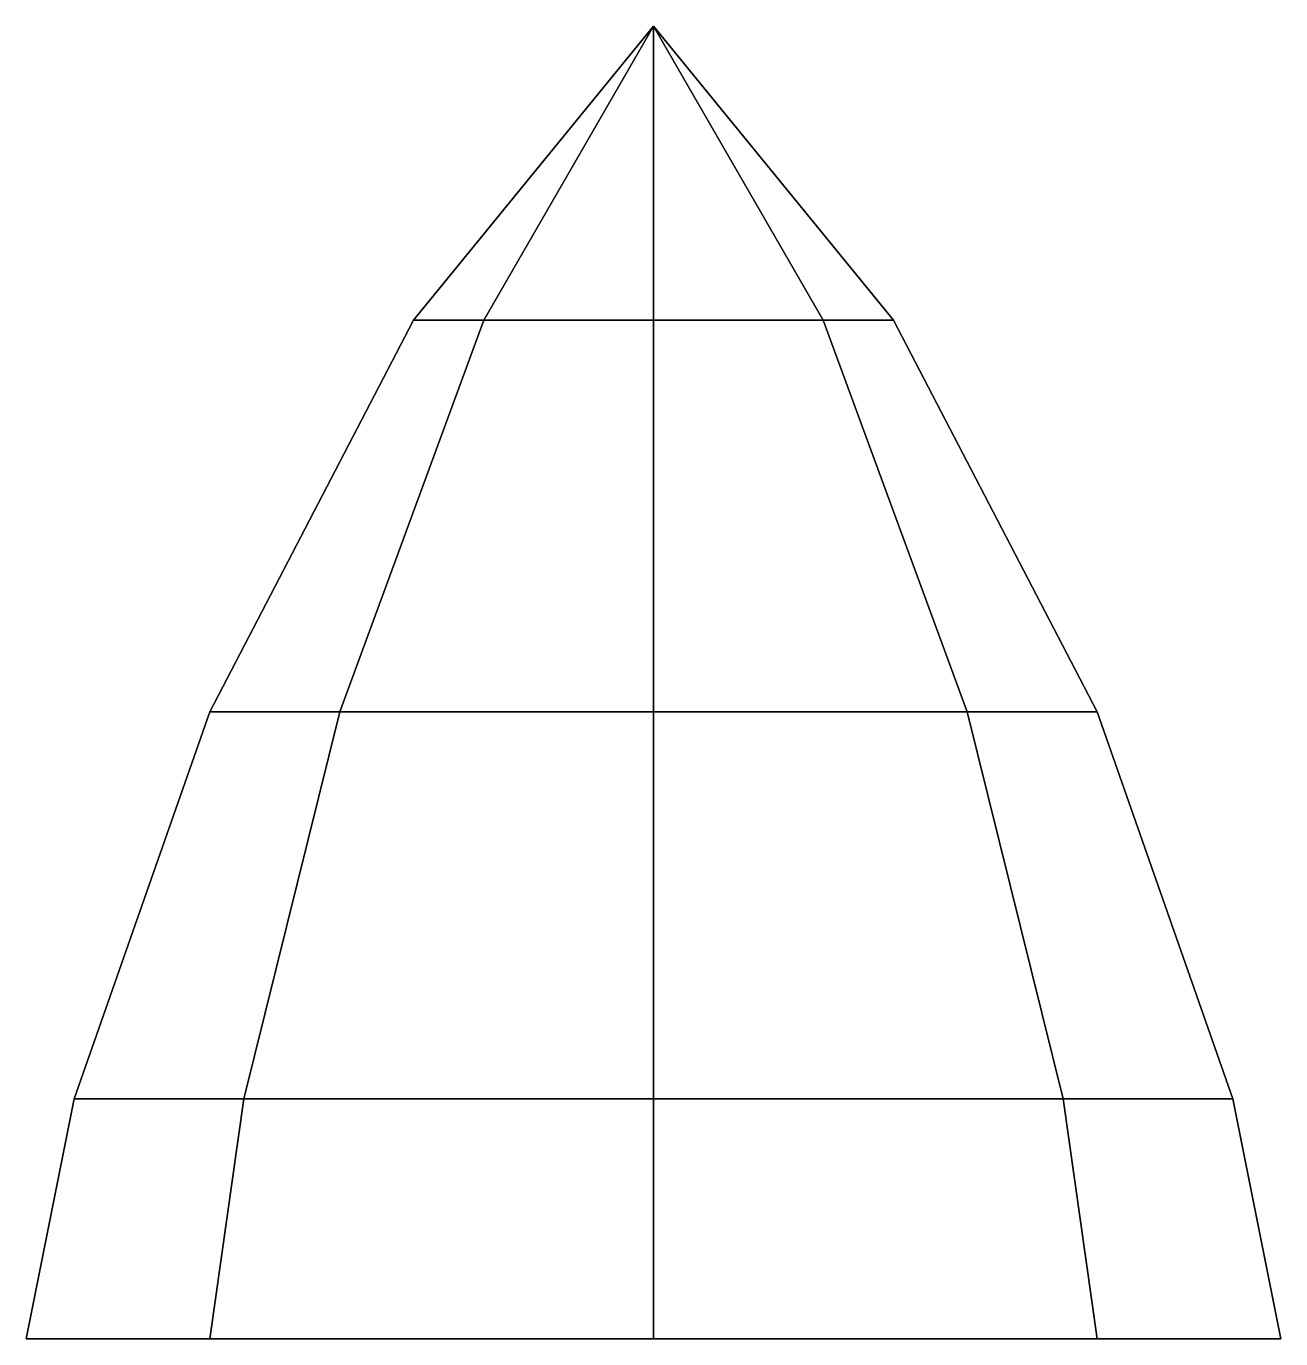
# Model space of a CAD drawing. Extents: x -0.32 to 0.32, y 5.34 to 6.01.
import ezdxf

# ---------------------------------------------------------------- set-up
doc = ezdxf.new("R2010")
doc.units = 0
doc.layers.add('PROP', color=1, linetype='CONTINUOUS')

msp = doc.modelspace()

# ---------------------------------------------------------------- linework, layer by layer
at = {"layer": 'PROP'}
for points in [[(0, 6.01), (-0.12246, 5.86), (-0.08659, 5.86, 0.08659), (0, 6.01)], [(0, 6.01), (-0.08659, 5.86, -0.08659), (-0.12246, 5.86), (0, 6.01)], [(0, 6.01), (-0.08659, 5.86, 0.08659), (0, 5.86, 0.12246), (0, 6.01)], [(0, 6.01), (0, 5.86, -0.12246), (-0.08659, 5.86, -0.08659), (0, 6.01)], [(0, 6.01), (0, 5.86, 0.12246), (0.08659, 5.86, 0.08659), (0, 6.01)], [(0, 6.01), (0.08659, 5.86, 0.08659), (0.12246, 5.86), (0, 6.01)], [(0, 6.01), (0.12246, 5.86), (0.08659, 5.86, -0.08659), (0, 6.01)], [(0, 6.01), (0.08659, 5.86, -0.08659), (0, 5.86, -0.12246), (0, 6.01)], [(-0.12246, 5.86), (-0.22627, 5.66), (-0.16, 5.66, 0.16), (-0.08659, 5.86, 0.08659)], [(-0.08659, 5.86, -0.08659), (-0.16, 5.66, -0.16), (-0.22627, 5.66), (-0.12246, 5.86)], [(-0.08659, 5.86, 0.08659), (-0.16, 5.66, 0.16), (0, 5.66, 0.22627), (0, 5.86, 0.12246)], [(0, 5.86, -0.12246), (0, 5.66, -0.22627), (-0.16, 5.66, -0.16), (-0.08659, 5.86, -0.08659)], [(0, 5.86, 0.12246), (0, 5.66, 0.22627), (0.16, 5.66, 0.16), (0.08659, 5.86, 0.08659)], [(0.08659, 5.86, -0.08659), (0.16, 5.66, -0.16), (0, 5.66, -0.22627), (0, 5.86, -0.12246)], [(0.08659, 5.86, 0.08659), (0.16, 5.66, 0.16), (0.22627, 5.66), (0.12246, 5.86)], [(0.12246, 5.86), (0.22627, 5.66), (0.16, 5.66, -0.16), (0.08659, 5.86, -0.08659)], [(-0.22627, 5.66), (-0.29564, 5.46246), (-0.20905, 5.46246, 0.20905), (-0.16, 5.66, 0.16)], [(-0.16, 5.66, -0.16), (-0.20905, 5.46246, -0.20905), (-0.29564, 5.46246), (-0.22627, 5.66)], [(-0.16, 5.66, 0.16), (-0.20905, 5.46246, 0.20905), (0, 5.46246, 0.29564), (0, 5.66, 0.22627)], [(0, 5.66, -0.22627), (0, 5.46246, -0.29564), (-0.20905, 5.46246, -0.20905), (-0.16, 5.66, -0.16)], [(0, 5.66, 0.22627), (0, 5.46246, 0.29564), (0.20905, 5.46246, 0.20905), (0.16, 5.66, 0.16)], [(0.16, 5.66, -0.16), (0.20905, 5.46246, -0.20905), (0, 5.46246, -0.29564), (0, 5.66, -0.22627)], [(0.16, 5.66, 0.16), (0.20905, 5.46246, 0.20905), (0.29564, 5.46246), (0.22627, 5.66)], [(0.22627, 5.66), (0.29564, 5.46246), (0.20905, 5.46246, -0.20905), (0.16, 5.66, -0.16)], [(-0.29564, 5.46246), (-0.32, 5.34), (-0.22627, 5.34, 0.22627), (-0.20905, 5.46246, 0.20905)], [(-0.20905, 5.46246, -0.20905), (-0.22627, 5.34, -0.22627), (-0.32, 5.34), (-0.29564, 5.46246)], [(-0.20905, 5.46246, 0.20905), (-0.22627, 5.34, 0.22627), (0, 5.34, 0.32), (0, 5.46246, 0.29564)], [(0, 5.46246, -0.29564), (0, 5.34, -0.32), (-0.22627, 5.34, -0.22627), (-0.20905, 5.46246, -0.20905)], [(0, 5.46246, 0.29564), (0, 5.34, 0.32), (0.22627, 5.34, 0.22627), (0.20905, 5.46246, 0.20905)], [(0.20905, 5.46246, -0.20905), (0.22627, 5.34, -0.22627), (0, 5.34, -0.32), (0, 5.46246, -0.29564)], [(0.20905, 5.46246, 0.20905), (0.22627, 5.34, 0.22627), (0.32, 5.34), (0.29564, 5.46246)], [(0.29564, 5.46246), (0.32, 5.34), (0.22627, 5.34, -0.22627), (0.20905, 5.46246, -0.20905)]]:
    msp.add_3dface(points, dxfattribs=at)

doc.saveas('drawing.dxf')
